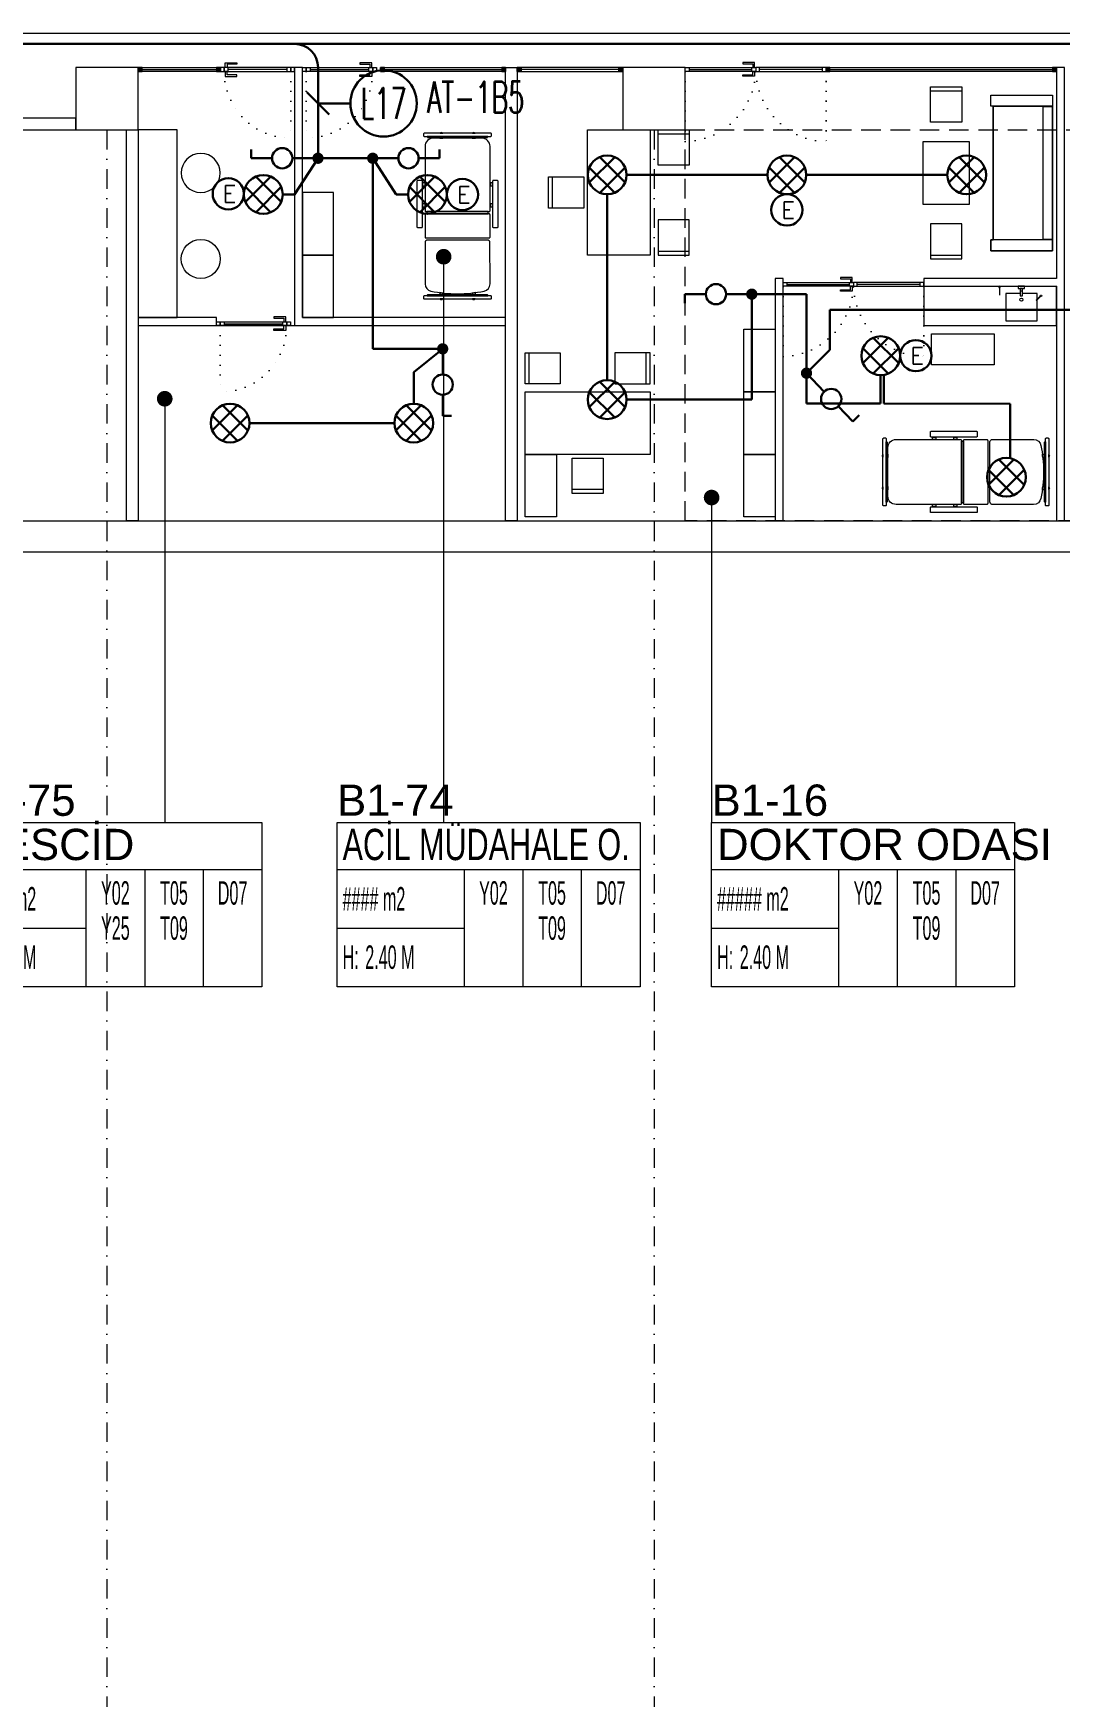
# Model space of a CAD drawing. Header units: metres. Extents: x -13316 to 152404, y -3899 to 30226.
# Drawn here: x 66806 to 68119, y -1684 to 444 of the extents above; entities that cross this region are included whole.
import ezdxf
from ezdxf.enums import TextEntityAlignment as Align

# ---------------------------------------------------------------- set-up
doc = ezdxf.new("R2010")
doc.units = ezdxf.units.M
doc.header["$LTSCALE"] = 100
doc.header["$MEASUREMENT"] = 0
doc.header["$PDMODE"] = 1
for name, pattern in [('DASHDOT2', [0.5, 0.25, -0.125, 0, -0.125]), ('DOT2', [0.125, 0, -0.125]), ('DOT5', [0.75, 0, -0.75]), ('HIDDEN', [0.375, 0.25, -0.125])]:
    doc.linetypes.add(name, pattern=pattern)
doc.layers.get('0').update_dxf_attribs({"color": 9, "lineweight": 9})
for name, color, linetype, lineweight in [('00', 9, 'Continuous', 9), ('01', 9, 'Continuous', 9), ('05', 9, 'Continuous', 9), ('05V', 9, 'Continuous', 9), ('06B', 9, 'Continuous', 9), ('06D', 9, 'Continuous', 9), ('10', 9, 'Continuous', 9), ('11', 9, 'Continuous', 9), ('15', 9, 'Continuous', 9), ('20', 9, 'DOT2', 9), ('21_mahal200', 9, 'Continuous', 9), ('24', 9, 'DASHDOT2', 9), ('25', 9, 'Continuous', 9), ('40', 9, 'Continuous', 9), ('E-1x36 W SIVAÜSTÜ FLUORESAN ARMATÜR (ETANŞ)', 7, 'Continuous', 30), ('E-2x26W GÖMME PL COMPACT FLUORESAN ARMATÜR', 7, 'Continuous', 30), ('E-ACİL AYDINLATMA KİTİ', 7, 'Continuous', 30), ('E-ANAHTAR', 7, 'Continuous', 30), ('E-KABLO', 7, 'Continuous', 30), ('E-LINYE', 7, 'Continuous', 30)]:
    doc.layers.add(name, color=color, linetype=linetype, lineweight=lineweight)
doc.styles.add('Arial', font='arial.ttf', dxfattribs={"height": 2.5})
doc.styles.add('E-YAZI', font='txttw.shx')
doc.styles.add('MuuM_TEXT-STANDART', font='ARIALN.TTF')
doc.dimstyles.new('MuuM_DIM200', dxfattribs={"dimscale": 20, "dimtxt": 2, "dimasz": 1, "dimexe": 1, "dimexo": 1, "dimgap": 1, "dimtad": 1, "dimdec": 1, "dimrnd": 0.5, "dimdsep": 46, "dimtxsty": 'MuuM_TEXT-STANDART', "dimblk": 'ARCHTICK', "dimcen": 0, "dimdle": 0.15, "dimclrd": 256, "dimclre": 256, "dimclrt": 256, "dimadec": 0, "dimazin": 0, "dimtfac": 5, "dimtdec": 1, "dimtix": 1, "dimtmove": 2, "dimatfit": 3, "dimldrblk": 'DOT', "dimfxl": 3, "dimfxlon": 1, "dimtolj": 1, "dimlwd": -1, "dimlwe": -1, "dimarcsym": 0})

# ---------------------------------------------------------------- blocks, each defined once
blk = doc.blocks.new('p-akslar_yeni')
at = {"layer": '24'}
for points in [[(16995, -8575), (16995, -11897.2)], [(17695, -8575), (17695, -11897.2)]]:
    blk.add_lwpolyline(points, dxfattribs=at)
blk = doc.blocks.new('100_2x26W GÖMME PL COMPACT FLUORESAN ARMATÜR')
at = {"layer": 'E-2x26W GÖMME PL COMPACT FLUORESAN ARMATÜR', "color": 7}
for p, q in [((-1.43, -0.6), (0.6, 1.43)), ((-0.6, 1.43), (1.43, -0.6)), ((-1.43, 0.6), (0.6, -1.43)), ((-0.6, -1.43), (1.43, 0.6))]:
    blk.add_line(p, q, dxfattribs=at)
at = {"layer": 'E-2x26W GÖMME PL COMPACT FLUORESAN ARMATÜR', "color": 4}
blk.add_circle((0, 0), 1.55, dxfattribs=at)
blk = doc.blocks.new('100_ANAHTAR')
at = {"layer": 'E-ANAHTAR', "color": 4}
for p, q in [((0, 5.35), (-0.71, 5.35)), ((0, 3.67), (0, 5.35)), ((0, 2.05), (0, 0))]:
    blk.add_line(p, q, dxfattribs=at)
blk.add_circle((0, 2.86), 0.81, dxfattribs=at)
blk = doc.blocks.new('100_ACİL AYDINLATMA KİTİ')
at = {"layer": 'E-ACİL AYDINLATMA KİTİ', "color": 3}
blk.add_circle((0, 0), 1.25, dxfattribs=at)
at = {"layer": 'E-ACİL AYDINLATMA KİTİ', "color": 3, "style": 'E-YAZI'}
blk.add_text('E', height=1.34, dxfattribs=at).set_placement((-0.45, -0.69))
blk = doc.blocks.new('p-kolon_80x80')
blk.add_lwpolyline([(-40, -40), (40, -40), (40, 40), (-40, 40)], close=True)
blk = doc.blocks.new('1.bod.mimari.elk')
at = {"layer": '01'}
for p in [(10580, -8590), (11280, -8590)]:
    blk.add_blockref('p-kolon_80x80', p, dxfattribs=at)
blk = doc.blocks.new('A$C28774ECE')
blk.add_line((38.2, 34), (38.2, 31))
for points in [[(35, 34), (35, 52.5), (0, 52.5), (0, 12.5), (26.8, 12.5)], [(27.2, 12.5), (35, 12.5), (35, 31)], [(31.4, 8.3), (26.3, 13.4), (26.1, 13.2), (31.2, 8.1)]]:
    blk.add_lwpolyline(points)
blk.add_lwpolyline([(41.2, 31), (41.2, 34), (32, 34), (32, 31)], close=True)
for centre, radius in [((27, 32.5), 2), ((32, 7.5), 1)]:
    blk.add_circle(centre, radius)
blk = doc.blocks.new('p-tezgah')
at = {"layer": '05V'}
blk.add_line((1, 73), (11.4, 73), dxfattribs=at)
for points in [[(50.2, 170), (50, 0), (0, 0), (0.2, 170)], [(0, 49), (3, 49), (3, 41), (0, 41)]]:
    blk.add_lwpolyline(points, close=True, dxfattribs=at)
blk.add_circle((1, 73), 1.02, dxfattribs=at)
at = {"layer": '05V', "xscale": -1}
blk.add_blockref('A$C28774ECE', (44.2, 12.5), dxfattribs=at)
blk = doc.blocks.new('P-KURANGLEZ')
at = {"layer": '01'}
blk.add_lwpolyline([(7525, -500), (12385, -500), (12385, -5), (12385, 0), (12425, 0), (12425, -540), (7525, -540)], close=True, dxfattribs=at)
blk = doc.blocks.new('_ArchTick')
at = {"color": 0, "linetype": 'ByBlock', "const_width": 0.15}
blk.add_lwpolyline([(-0.5, -0.5), (0.5, 0.5)], dxfattribs=at)
blk = doc.blocks.new('*D704')
at = {"layer": '25', "transparency": 16777216}
for p, q in [((89936.1, -1744.3), (101902.1, -1744.3)), ((89939.1, -1804.3), (89939.1, -1724.3)), ((101899.1, -1768), (101899.1, -1724.3))]:
    blk.add_line(p, q, dxfattribs=at)
at = {"layer": '25', "transparency": 16777216, "xscale": 20, "yscale": 20, "zscale": 20, "rotation": 180}
blk.add_blockref('_ArchTick', (89939.1, -1744.3), dxfattribs=at)
at = {"layer": '25', "transparency": 16777216, "xscale": 20, "yscale": 20, "zscale": 20}
blk.add_blockref('_ArchTick', (101899.1, -1744.3), dxfattribs=at)
at = {"layer": '25', "transparency": 16777216, "insert": (95919.1, -1698.8), "char_height": 50, "attachment_point": 5, "style": 'MuuM_TEXT-STANDART'}
blk.add_mtext('\\A1;11960', dxfattribs=at)
blk = doc.blocks.new('_Dot')
at = {"color": 0, "linetype": 'ByBlock', "lineweight": -2}
blk.add_line((-0.5, 0), (-1, 0), dxfattribs=at)
at = {"color": 0, "linetype": 'ByBlock', "const_width": 0.5}
blk.add_lwpolyline([(-0.25, 0, 1), (0.25, 0, 1)], format="xyb", close=True, dxfattribs=at)
blk = doc.blocks.new('p-hastayatagi')
for points in [[(43.5, -1, 0.414214), (42.5, 0), (-42.5, 0, 0.414214), (-43.5, -1), (-43.5, -3.1, 0.414214), (-42.5, -4.1), (-38.7, -4.1), (38.7, -4.1), (42.5, -4.1, 0.414214), (43.5, -3.1)], [(-22.4, 0), (-19, 0, 0.485071)], [(19, 0), (22.4, 0, 0.485071)], [(41.6, -19.2, 0.356763), (34, -10, 0.050054), (0, -6.6, 0.050054), (-34, -10, 0.357852), (-41.6, -19.3), (-41.5, -72.9, 0.05671), (-41.2, -73.5, 0.209579), (-39.2, -75.1, 0.064821), (-38.4, -75.2), (38.4, -75.2, 0.064821), (39.2, -75.1, 0.209579), (41.2, -73.5, 0.05671), (41.5, -72.9, 0.064821), (41.6, -72.1)], [(38.7, -4.6), (38.7, -4.1), (-38.7, -4.1), (-38.7, -4.6, 0.414214), (-37.9, -5.4), (37.9, -5.4, 0.414214)], [(-18.7, -5.4), (-22.8, -5.4), (-22.8, -8.1, -0.006102), (-18.7, -7.6)], [(22.8, -5.4), (18.7, -5.4), (18.7, -7.6, -0.006102), (22.8, -8.1)], [(41.6, -79.2, 0.414214), (40.4, -78.1), (-40.4, -78.1, 0.414214), (-41.6, -79.2), (-41.6, -107.7, 0.414214), (-40.4, -108.9), (40.4, -108.9, 0.414214), (41.6, -107.7)], [(-44.7, -92.4, 0.414214), (-45.8, -91.4), (-50.9, -91.4, 0.414214), (-52, -92.4), (-52, -150.4, 0.414214), (-50.9, -151.5), (-45.8, -151.5, 0.414214), (-44.7, -150.4)], [(52, -92.4, 0.414214), (50.9, -91.4), (45.8, -91.4, 0.414214), (44.7, -92.4), (44.7, -150.4, 0.414214), (45.8, -151.5), (50.9, -151.5, 0.414214), (52, -150.4)], [(41.6, -112.8, 0.414214), (40.5, -111.8), (-40.5, -111.8, 0.414214), (-41.6, -112.8), (-41.6, -195.3, 0.414214), (-31.1, -205.8), (31.1, -205.8, 0.414214), (41.6, -195.3)], [(43.5, -209, 0.414214), (42.5, -208), (38.7, -208), (-38.7, -208), (-42.5, -208, 0.414214), (-43.5, -209), (-43.5, -211.1, 0.414214), (-42.5, -212.1), (42.5, -212.1, 0.414214), (43.5, -211.1)], [(37.9, -206.7), (-37.9, -206.7, 0.414214), (-38.7, -207.6), (-38.7, -208), (38.7, -208), (38.7, -207.6, 0.414214)], [(-19, -212.1), (-22.4, -212.1, 0.485071)], [(22.4, -212.1), (19, -212.1, 0.485071)]]:
    blk.add_lwpolyline(points, format="xyb", close=True)
for points in [[(-41.6, -117.7), (-44.7, -117.7), (-44.7, -121.6), (-41.6, -121.6)], [(39.4, -108.9), (-39.4, -108.9), (-39.4, -111.8), (39.4, -111.8)], [(44.7, -117.7), (41.6, -117.7), (41.6, -121.6), (44.7, -121.6)], [(-41.6, -144.6), (-44.7, -144.6), (-44.7, -148.6), (-41.6, -148.6)], [(44.7, -144.6), (41.6, -144.6), (41.6, -148.6), (44.7, -148.6)], [(-18.7, -205.8), (-22.8, -205.8), (-22.8, -206.7), (-18.7, -206.7)], [(22.8, -205.8), (18.7, -205.8), (18.7, -206.7), (22.8, -206.7)]]:
    blk.add_lwpolyline(points, close=True)
blk = doc.blocks.new('p-nurus-to-koltuk-200')
at = {"layer": '05', "elevation": 44.7}
for points in [[(-85.5, -99), (-99.5, -99), (-99.5, -20), (-85.5, -20)], [(85.5, -99), (99.5, -99), (99.5, -20), (85.5, -20)]]:
    blk.add_lwpolyline(points, close=True, dxfattribs=at)
at = {"layer": '05'}
for points in [[(-85, -20), (85, -20), (85, -96.3), (-85, -96.3)], [(-85, -32), (85, -32), (85, -20), (-85, -20)]]:
    blk.add_lwpolyline(points, close=True, dxfattribs=at)
at = {"layer": '40', "elevation": 44.7}
blk.add_lwpolyline([(99.5, -99), (99.5, -20), (-99.5, -20), (-99.5, -99), (-85.5, -99), (-85.5, -96.3), (85.5, -96.3), (85.5, -99)], close=True, dxfattribs=at)
blk = doc.blocks.new('p-sandalye')
blk.add_line((-45, 20), (-45, -20))
blk.add_lwpolyline([(-5, 20), (-50, 20), (-50, -20), (-5, -20)], close=True)
blk.add_point((0, 0.1))
blk = doc.blocks.new('p-masa_doktor')
at = {"linetype": 'DOT5'}
blk.add_lwpolyline([(0, 0), (0, 0)], dxfattribs=at)
blk.add_lwpolyline([(0, 0), (80, 0), (80, -160), (0, -160)], close=True)
at = {"xscale": -1}
for p, rotation in [((110.1, -50), 90), ((0, -80), 179.9999999999999)]:
    blk.add_blockref('p-sandalye', p, dxfattribs=dict(at, rotation=rotation))
at = {"rotation": 90}
blk.add_blockref('p-sandalye', (110.1, -110), dxfattribs=at)
blk = doc.blocks.new('gr-p-birim')
blk.add_lwpolyline([(-0.5, -0.5), (0.5, -0.5), (0.5, 0.5), (-0.5, 0.5)], close=True)
blk = doc.blocks.new('prf-10x10')
blk.add_lwpolyline([(-5, -5), (5, -5), (5, 5), (-5, 5)], close=True)
at = {"color": 255}
blk.add_solid([(-5, -5), (5, -5), (-5, 5), (5, 5)], dxfattribs=at)
at = {"layer": '10'}
blk.add_point((0, 0), dxfattribs=at)
blk = doc.blocks.new('*U634')
at = {"layer": '06D'}
blk.add_lwpolyline([(-2.5, 295), (2.5, 295), (2.5, 0), (-2.5, 0)], close=True, dxfattribs=at)
at = {"layer": '15'}
blk.add_lwpolyline([(0, 290), (0, 5)], dxfattribs=at)
at = {"layer": '10', "xscale": 0.5, "yscale": 0.5, "rotation": 90}
for p in [(0, 292.5), (0, 2.5)]:
    blk.add_blockref('prf-10x10', p, dxfattribs=at)
blk = doc.blocks.new('gr-p-birim eleman')
blk.add_lwpolyline([(-1, 0), (0, 0), (0, 1), (-1, 1)], close=True)
blk = doc.blocks.new('p-yuvarlak sandalye')
blk.add_circle((0, 30), 25)
blk = doc.blocks.new('p-al-01')
at = {"layer": '06B'}
for points in [[(27, 4.3), (27, 10.6), (42, 10.6), (42, 8.7), (29.3, 8.7), (29.3, 8.7), (29.3, 4.3), (27, 4.3)], [(27, -0.7), (27, -6.9), (42, -6.9), (42, -5), (29.3, -5), (29.3, -5), (29.3, -0.7), (27, -0.7)]]:
    blk.add_lwpolyline(points, dxfattribs=at)
at = {"layer": '06D'}
for p, q in [((115.7, 4.3), (28.8, 4.3)), ((28.8, -0.7), (115.7, -0.7))]:
    blk.add_line(p, q, dxfattribs=at)
at = {"layer": '10'}
for points in [[(25.7, -0.7), (25.7, 4.3), (20.7, 4.3), (20.7, -0.7)], [(30.7, -0.7), (30.7, 4.3), (25.7, 4.3), (25.7, -0.7)], [(110.7, -0.7), (110.7, 4.3), (105.7, 4.3), (105.7, -0.7)], [(115.7, -0.7), (115.7, 4.3), (110.7, 4.3), (110.7, -0.7)]]:
    blk.add_lwpolyline(points, close=True, dxfattribs=at)
at = {"layer": '15'}
blk.add_lwpolyline([(105.7, 1.8), (30.7, 1.8)], dxfattribs=at)
at = {"layer": '20'}
blk.add_lwpolyline([(110.7, -0.7), (110.7, -85.7)], dxfattribs=at)
blk.add_arc((110.7, -0.7), 85, 180, 270, dxfattribs=at)
blk = doc.blocks.new('*U711')
at = {"layer": '06D'}
blk.add_lwpolyline([(-2.5, 160), (2.5, 160), (2.5, 0), (-2.5, 0)], close=True, dxfattribs=at)
at = {"layer": '15'}
blk.add_lwpolyline([(0, 155), (0, 5)], dxfattribs=at)
at = {"layer": '10', "xscale": 0.5, "yscale": 0.5, "rotation": 90}
for p in [(0, 157.5), (0, 2.5)]:
    blk.add_blockref('prf-10x10', p, dxfattribs=at)
blk = doc.blocks.new('*U635')
at = {"layer": '06D'}
blk.add_lwpolyline([(-2.5, 105), (2.5, 105), (2.5, 0), (-2.5, 0)], close=True, dxfattribs=at)
at = {"layer": '15'}
blk.add_lwpolyline([(0, 100), (0, 5)], dxfattribs=at)
at = {"layer": '10', "xscale": 0.5, "yscale": 0.5, "rotation": 90}
for p in [(0, 102.5), (0, 2.5)]:
    blk.add_blockref('prf-10x10', p, dxfattribs=at)
blk = doc.blocks.new('*U642')
at = {"layer": '06D'}
blk.add_lwpolyline([(-2.5, 135), (2.5, 135), (2.5, 0), (-2.5, 0)], close=True, dxfattribs=at)
at = {"layer": '15'}
blk.add_lwpolyline([(0, 130), (0, 5)], dxfattribs=at)
at = {"layer": '10', "xscale": 0.5, "yscale": 0.5, "rotation": 90}
for p in [(0, 132.5), (0, 2.5)]:
    blk.add_blockref('prf-10x10', p, dxfattribs=at)
blk = doc.blocks.new('p-al-01_a')
at = {"layer": '06B'}
for points in [[(-5, -88.6), (-11.2, -88.6), (-11.2, -73.6), (-9.4, -73.6), (-9.4, -86.4), (-9.4, -86.4), (-5, -86.4), (-5, -88.6)], [(0, -88.6), (6.2, -88.6), (6.2, -73.6), (4.4, -73.6), (4.4, -86.4), (4.4, -86.4), (0, -86.4), (0, -88.6)]]:
    blk.add_lwpolyline(points, dxfattribs=at)
at = {"layer": '06D'}
for p, q in [((-5, -86.9), (-5, -5)), ((0, -5), (0, -86.9)), ((-5, -93.1), (-5, -175)), ((0, -175), (0, -93.1))]:
    blk.add_line(p, q, dxfattribs=at)
at = {"layer": '10'}
for points in [[(-5, 0), (0, 0), (0, -5), (-5, -5)], [(-5, -85), (0, -85), (0, -90), (-5, -90)], [(-5, -95), (0, -95), (0, -90), (-5, -90)], [(-5, -180), (0, -180), (0, -175), (-5, -175)]]:
    blk.add_lwpolyline(points, close=True, dxfattribs=at)
at = {"layer": '15'}
for points in [[(-2.5, -5), (-2.5, -85)], [(-2.5, -175), (-2.5, -95)]]:
    blk.add_lwpolyline(points, dxfattribs=at)
at = {"layer": '20'}
for points in [[(-5.3, 0), (-94.9, 0)], [(-5.3, -180), (-94.9, -180)], [(-5, -180), (-94.9, -180)]]:
    blk.add_lwpolyline(points, dxfattribs=at)
for centre, start, end in [((-1.5, 3.4), 182.0745, 267.6937), ((-1.5, -183.4), 92.3063, 177.9255)]:
    blk.add_arc(centre, 93.5, start, end, dxfattribs=at)
blk = doc.blocks.new('0_roomno2')
blk.add_lwpolyline([(19.38, -10.5), (0, -10.5), (0, 0), (19.38, 0)], close=True)
for points in [[(0, -3), (19.38, -3)], [(8.12, -3), (8.12, -10.5)], [(11.88, -3), (11.88, -10.5)], [(15.62, -3), (15.62, -10.5)], [(0, -6.75), (8.12, -6.75)]]:
    blk.add_lwpolyline(points)
at = {"style": 'MuuM_TEXT-STANDART', "width": 0.6}
blk.add_text('H:', height=1.5, dxfattribs=at).set_placement((0.35, -8.61), align=Align.MIDDLE_LEFT)
at = {"style": 'Arial'}
blk.add_attdef('ODANO', (0, 1.17), '', height=2, dxfattribs=at)
blk.add_attdef('MEKANADI', text='', height=2, dxfattribs=at).set_placement((0.35, -3), align=Align.BOTTOM_LEFT)
at = {"style": 'MuuM_TEXT-STANDART', "width": 0.6}
for tag, p in [('M2', (0.35, -4.88)), ('TEMIZTAVANYUKSEKLIGI', (1.8, -8.61))]:
    blk.add_attdef(tag, text='', height=1.5, dxfattribs=at).set_placement(p, align=Align.MIDDLE_LEFT)
for tag, p in [('YER01', (10, -4.5)), ('TAVAN01', (13.75, -4.5)), ('DUVAR01', (17.5, -4.5)), ('YER02', (10, -6.75)), ('TAVAN02', (13.75, -6.75)), ('DUVAR02', (17.5, -6.75)), ('YER03', (10, -9)), ('TAVAN03', (13.75, -9)), ('DUVAR03', (17.5, -9))]:
    blk.add_attdef(tag, text='', height=1.5, dxfattribs=at).set_placement(p, align=Align.MIDDLE_CENTER)
blk = doc.blocks.new('1.bod.mimari1.elk')
at = {"layer": '00'}
for points in [[(10540, -8615), (9920, -8615), (9920, -8630), (10540, -8630)], [(10605, -8630), (10620, -8630), (10620, -9130), (10605, -9130)]]:
    blk.add_lwpolyline(points, close=True, dxfattribs=at)
at = {"layer": '06D'}
blk.add_line((10620, -9130), (11090, -9130), dxfattribs=at)
blk.add_lwpolyline([(10720, -8880), (10820, -8880)], dxfattribs=at)
at = {"layer": '11'}
for points in [[(11090, -8870), (10830, -8870), (10830, -8560), (10830, -8560), (10830, -8550), (10820, -8550), (10820, -8560), (10820, -8560)], [(11625, -8830), (11795, -8830), (11795, -9130), (11805, -9130), (11805, -8820), (11805, -8820), (11805, -8550), (11795, -8550), (11795, -8820), (11625, -8820), (11625, -8830)], [(10820, -8560), (10820, -8870), (10820, -8870), (10820, -8880), (11090, -8880)], [(11445, -9130), (11445, -8820), (11435, -8820), (11435, -9130)]]:
    blk.add_lwpolyline(points, dxfattribs=at)
for points in [[(11105, -8550), (11105, -9130), (11090, -9130), (11090, -8550)], [(10620, -8880), (10720, -8880), (10720, -8870), (10620, -8870)]]:
    blk.add_lwpolyline(points, close=True, dxfattribs=at)
at = {"layer": '20', "linetype": 'HIDDEN'}
blk.add_lwpolyline([(12385, -9130), (11320, -9130), (11320, -8630), (12385, -8630)], close=True, dxfattribs=at)
for name, p, rotation in [('*U635', (10725, -8552.5), 90.00000000000001), ('*U711', (11090, -8552.5), 90.00000000000001), ('p-al-01_a', (11320, -8550), 90), ('*U634', (11795, -8552.5), 90.00000000000001), ('p-al-01_a', (11445, -8825), 90)]:
    blk.add_blockref(name, p, dxfattribs=dict(rotation=rotation))
blk.add_blockref('p-al-01', (10704.33, -8554.6))
at = {"xscale": -1}
for p in [(10945.67, -8554.6), (10835.67, -8879.6)]:
    blk.add_blockref('p-al-01', p, dxfattribs=at)
for name, p, rotation in [('*U642', (11105, -8552.5), 270), ('p-tezgah', (11795, -8830), 90)]:
    blk.add_blockref(name, p, dxfattribs=dict(at, rotation=rotation))
at = {"layer": '01'}
blk.add_blockref('P-KURANGLEZ', (0, -8630), dxfattribs=at)
at = {"layer": '05', "xscale": -1}
for name, p, rotation in [('p-sandalye', (11653.7, -8625), 90), ('p-nurus-to-koltuk-200', (11810, -8685), 270), ('p-yuvarlak sandalye', (10670, -8685), 270), ('p-hastayatagi', (11785, -9067.51), 270)]:
    blk.add_blockref(name, p, dxfattribs=dict(at, rotation=rotation))
at = {"layer": '05'}
for name, p, xscale, yscale in [('gr-p-birim eleman', (10670, -8870), 50, 240), ('gr-p-birim', (11653.7, -8685), 60, 80), ('gr-p-birim', (10850, -8750), 40, 80), ('gr-p-birim', (10850, -8830), 40, 80), ('gr-p-birim', (11415, -8925), -40, 80), ('gr-p-birim', (11415, -9005), -40, 80), ('gr-p-birim', (11135, -9085), -40, 80), ('gr-p-birim', (11415, -9085), -40, 80)]:
    blk.add_blockref(name, p, dxfattribs=dict(at, xscale=xscale, yscale=yscale))
for name, p, rotation in [('p-hastayatagi', (11028.52, -8846.22), 180), ('p-sandalye', (11653.7, -8745), 90.00000000000001), ('p-yuvarlak sandalye', (10670, -8795), 270), ('p-masa_doktor', (11115, -9045), 90.00000000000001)]:
    blk.add_blockref(name, p, dxfattribs=dict(at, rotation=rotation))
blk.add_blockref('p-masa_doktor', (11195, -8630), dxfattribs=at)
at = {"layer": '05', "xscale": -40, "yscale": 80, "rotation": 90}
blk.add_blockref('gr-p-birim', (11675, -8910.6), dxfattribs=at)
at = {"layer": '21_mahal200'}
ref = blk.add_blockref('0_roomno2', (10390.71, -9516.02), dxfattribs=dict(at, xscale=20, yscale=20, zscale=20))
ref.add_attrib('ODANO', 'B1-75', (10390.71, -9507.38), dxfattribs={"layer": '0', "height": 40, "style": 'Arial'})
ref.add_attrib('MEKANADI', 'MESCİD', dxfattribs={"layer": '0', "height": 40, "style": 'Arial'}).set_placement((10397.71, -9576.02), align=Align.BOTTOM_LEFT)
ref.add_attrib('M2', '##### m2', dxfattribs={"layer": '0', "height": 30, "style": 'MuuM_TEXT-STANDART', "width": 0.6}).set_placement((10397.71, -9613.52), align=Align.MIDDLE_LEFT)
ref.add_attrib('TEMIZTAVANYUKSEKLIGI', '2.40 M', dxfattribs={"layer": '0', "height": 30, "style": 'MuuM_TEXT-STANDART', "width": 0.6}).set_placement((10426.71, -9688.18), align=Align.MIDDLE_LEFT)
ref.add_attrib('YER01', 'Y02', dxfattribs={"layer": '0', "height": 30, "style": 'MuuM_TEXT-STANDART', "width": 0.6}).set_placement((10590.71, -9606.02), align=Align.MIDDLE_CENTER)
ref.add_attrib('TAVAN01', 'T05', dxfattribs={"layer": '0', "height": 30, "style": 'MuuM_TEXT-STANDART', "width": 0.6}).set_placement((10665.71, -9606.02), align=Align.MIDDLE_CENTER)
ref.add_attrib('DUVAR01', 'D07', dxfattribs={"layer": '0', "height": 30, "style": 'MuuM_TEXT-STANDART', "width": 0.6}).set_placement((10740.71, -9606.02), align=Align.MIDDLE_CENTER)
ref.add_attrib('YER02', 'Y25', dxfattribs={"layer": '0', "height": 30, "style": 'MuuM_TEXT-STANDART', "width": 0.6}).set_placement((10590.71, -9651.02), align=Align.MIDDLE_CENTER)
ref.add_attrib('TAVAN02', 'T09', dxfattribs={"layer": '0', "height": 30, "style": 'MuuM_TEXT-STANDART', "width": 0.6}).set_placement((10665.71, -9651.02), align=Align.MIDDLE_CENTER)
ref = blk.add_blockref('0_roomno2', (10874.45, -9516.02), dxfattribs=dict(at, xscale=20, yscale=20, zscale=20))
ref.add_attrib('ODANO', 'B1-74', (10874.45, -9507.38), dxfattribs={"layer": '0', "height": 40, "style": 'Arial'})
ref.add_attrib('MEKANADI', 'ACİL MÜDAHALE O.', dxfattribs={"layer": '0', "height": 40, "style": 'Arial', "width": 0.7}).set_placement((10881.45, -9576.02), align=Align.BOTTOM_LEFT)
ref.add_attrib('M2', '#### m2', dxfattribs={"layer": '0', "height": 30, "style": 'MuuM_TEXT-STANDART', "width": 0.6}).set_placement((10881.45, -9613.52), align=Align.MIDDLE_LEFT)
ref.add_attrib('TEMIZTAVANYUKSEKLIGI', '2.40 M', dxfattribs={"layer": '0', "height": 30, "style": 'MuuM_TEXT-STANDART', "width": 0.6}).set_placement((10910.45, -9688.18), align=Align.MIDDLE_LEFT)
ref.add_attrib('YER01', 'Y02', dxfattribs={"layer": '0', "height": 30, "style": 'MuuM_TEXT-STANDART', "width": 0.6}).set_placement((11074.45, -9606.02), align=Align.MIDDLE_CENTER)
ref.add_attrib('TAVAN01', 'T05', dxfattribs={"layer": '0', "height": 30, "style": 'MuuM_TEXT-STANDART', "width": 0.6}).set_placement((11149.45, -9606.02), align=Align.MIDDLE_CENTER)
ref.add_attrib('DUVAR01', 'D07', dxfattribs={"layer": '0', "height": 30, "style": 'MuuM_TEXT-STANDART', "width": 0.6}).set_placement((11224.45, -9606.02), align=Align.MIDDLE_CENTER)
ref.add_attrib('TAVAN02', 'T09', dxfattribs={"layer": '0', "height": 30, "style": 'MuuM_TEXT-STANDART', "width": 0.6}).set_placement((11149.45, -9651.02), align=Align.MIDDLE_CENTER)
ref = blk.add_blockref('0_roomno2', (11353.64, -9516.02), dxfattribs=dict(at, xscale=20, yscale=20, zscale=20))
ref.add_attrib('ODANO', 'B1-16', (11353.64, -9507.38), dxfattribs={"layer": '0', "height": 40, "style": 'Arial'})
ref.add_attrib('MEKANADI', 'DOKTOR ODASI', dxfattribs={"layer": '0', "height": 40, "style": 'Arial'}).set_placement((11360.64, -9576.02), align=Align.BOTTOM_LEFT)
ref.add_attrib('M2', '##### m2', dxfattribs={"layer": '0', "height": 30, "style": 'MuuM_TEXT-STANDART', "width": 0.6}).set_placement((11360.64, -9613.52), align=Align.MIDDLE_LEFT)
ref.add_attrib('TEMIZTAVANYUKSEKLIGI', '2.40 M', dxfattribs={"layer": '0', "height": 30, "style": 'MuuM_TEXT-STANDART', "width": 0.6}).set_placement((11389.64, -9688.18), align=Align.MIDDLE_LEFT)
ref.add_attrib('YER01', 'Y02', dxfattribs={"layer": '0', "height": 30, "style": 'MuuM_TEXT-STANDART', "width": 0.6}).set_placement((11553.64, -9606.02), align=Align.MIDDLE_CENTER)
ref.add_attrib('TAVAN01', 'T05', dxfattribs={"layer": '0', "height": 30, "style": 'MuuM_TEXT-STANDART', "width": 0.6}).set_placement((11628.64, -9606.02), align=Align.MIDDLE_CENTER)
ref.add_attrib('DUVAR01', 'D07', dxfattribs={"layer": '0', "height": 30, "style": 'MuuM_TEXT-STANDART', "width": 0.6}).set_placement((11703.64, -9606.02), align=Align.MIDDLE_CENTER)
ref.add_attrib('TAVAN02', 'T09', dxfattribs={"layer": '0', "height": 30, "style": 'MuuM_TEXT-STANDART', "width": 0.6}).set_placement((11628.64, -9651.02), align=Align.MIDDLE_CENTER)
at = {"layer": '25'}
dim = blk.add_linear_dim(base=(12000, -8506.3), p1=(40, -8984.77), p2=(12000, -8550), dimstyle='MuuM_DIM200', override={"dimtxt": 2.5}, dxfattribs=at)
dim.commit()
dim.dimension.update_dxf_attribs({"geometry": '*D704', "text_midpoint": (6020, -8460.78), "insert": (-89899.09, -6762)})
at = {"layer": '21_mahal200'}
for points in [[(11010.78, -8792.15), (11010.78, -9516.02)], [(10653.88, -8973.84), (10653.88, -9516.02)], [(11353.64, -9100.24), (11353.64, -9516.02)]]:
    blk.add_leader(points, dimstyle='MuuM_DIM200', override={"dimasz": 1, "dimfxl": 10}, dxfattribs=at)

msp = doc.modelspace()

# ---------------------------------------------------------------- linework, layer by layer
at = {"layer": 'E-1x36 W SIVAÜSTÜ FLUORESAN ARMATÜR (ETANŞ)', "color": 6}
for p, q in [((67889.79, 6.93), (67889.79, -29.97)), ((67894.07, 6.7), (67894.07, -29.97)), ((67894.07, -29.97), (68055.7, -30.32)), ((68055.7, -30.32), (68055.7, -99.95))]:
    msp.add_line(p, q, dxfattribs=at)
at = {"layer": 'E-KABLO', "color": 5}
for p, q in [((64840, 430), (67140, 430)), ((67139.75, 430), (68163.98, 430))]:
    msp.add_line(p, q, dxfattribs=at)
at = {"layer": 'E-KABLO', "color": 6}
for p, q in [((67170, 283.82), (67170, 400)), ((67140, 237.5), (67170, 283.82)), ((67170, 283.82), (67240, 283.82)), ((67270, 237.5), (67240, 283.82)), ((67240, 283.82), (67240, 40)), ((67564.78, 262.5), (67745.22, 262.5)), ((67794.78, 262.5), (67975.22, 262.5)), ((67124.78, 237.5), (67140, 237.5)), ((67285.22, 237.5), (67270, 237.5)), ((67540, -0.22), (67540, 237.72)), ((67725, 109.94), (67795, 109.94)), ((67725, 109.94), (67725, -25)), ((67795, 8.86), (67795, 109.94)), ((68395.54, 90), (67825, 90)), ((67825, 90), (67825, 38.86)), ((67329.54, 40), (67240, 40)), ((67292.5, 10), (67329.54, 40)), ((67825, 38.86), (67795, 8.86)), ((67292.5, -30.22), (67292.5, 10)), ((67795, 8.86), (67795, -30.11)), ((67564.78, -25), (67725, -25)), ((67795, -30.11), (67889.79, -29.97)), ((67082.28, -55), (67267.72, -55))]:
    msp.add_line(p, q, dxfattribs=at)
at = {"layer": 'E-KABLO', "color": 4, "linetype": 'Continuous', "const_width": 7.2}
for points in [[(67170, 287.42, -1), (67170, 280.22, -1)], [(67240, 287.42, 1), (67240, 280.22, 1)], [(67725, 113.54, 1), (67725, 106.34, 1)], [(67329.54, 43.6, 1), (67329.54, 36.4, 1)], [(67795, 5.26, 1), (67795, 12.46, 1)]]:
    msp.add_lwpolyline(points, format="xyb", close=True, dxfattribs=at)
at = {"layer": 'E-KABLO', "color": 6}
msp.add_arc((67140, 400), 30, 0, 90, dxfattribs=at)
at = {"layer": 'E-LINYE', "color": 7, "linetype": 'Continuous'}
for p, q in [((67155.86, 368.19), (67184.14, 339.9)), ((67211.39, 354.04), (67170, 354.04))]:
    msp.add_line(p, q, dxfattribs=at)
msp.add_circle((67253.84, 354.04), 42.44, dxfattribs=at)

# ---------------------------------------------------------------- block references
at = {"layer": '06D'}
for name in ['1.bod.mimari.elk', '1.bod.mimari1.elk']:
    msp.add_blockref(name, (56320, 8950), dxfattribs=at)
at = {"layer": '24'}
msp.add_blockref('p-akslar_yeni', (49905, 8895), dxfattribs=at)
at = {"layer": 'E-2x26W GÖMME PL COMPACT FLUORESAN ARMATÜR', "yscale": 16, "zscale": 16}
for p, xscale in [((67540, 262.5), 16), ((67770, 262.5), 16), ((68000, 262.5), 16), ((67100, 237.5), -16), ((67310, 237.5), 16), ((67890.13, 31.25), 16), ((67540, -25), 16), ((67057.5, -55), 16), ((67292.5, -55), 16), ((68050.87, -124.25), 16)]:
    msp.add_blockref('100_2x26W GÖMME PL COMPACT FLUORESAN ARMATÜR', p, dxfattribs=dict(at, xscale=xscale))
at = {"layer": 'E-ACİL AYDINLATMA KİTİ', "xscale": 16, "yscale": 16, "zscale": 16}
for p in [(67055.22, 238.35), (67354.8, 237.42), (67770, 217.7), (67934.93, 31.25)]:
    msp.add_blockref('100_ACİL AYDINLATMA KİTİ', p, dxfattribs=at)
at = {"layer": 'E-ANAHTAR', "yscale": 16, "zscale": 16}
for p, xscale, rotation in [((67170, 283.82), -16, 90), ((67240, 283.82), 16, 270), ((67725, 109.94), 16, 89.99999999999999), ((67329.54, 40), 16, 180), ((67795, 8.86), 16, 223.8461669890562)]:
    msp.add_blockref('100_ANAHTAR', p, dxfattribs=dict(at, xscale=xscale, rotation=rotation))

# ---------------------------------------------------------------- texts
at = {"layer": 'E-LINYE', "color": 3, "linetype": 'Continuous', "style": 'E-YAZI', "width": 0.6}
for s, p in [('L17', (67253.84, 354.04)), ('AT-1B5', (67371.65, 361.79))]:
    msp.add_text(s, height=40, dxfattribs=at).set_placement(p, align=Align.MIDDLE_CENTER)

doc.saveas('drawing.dxf')
